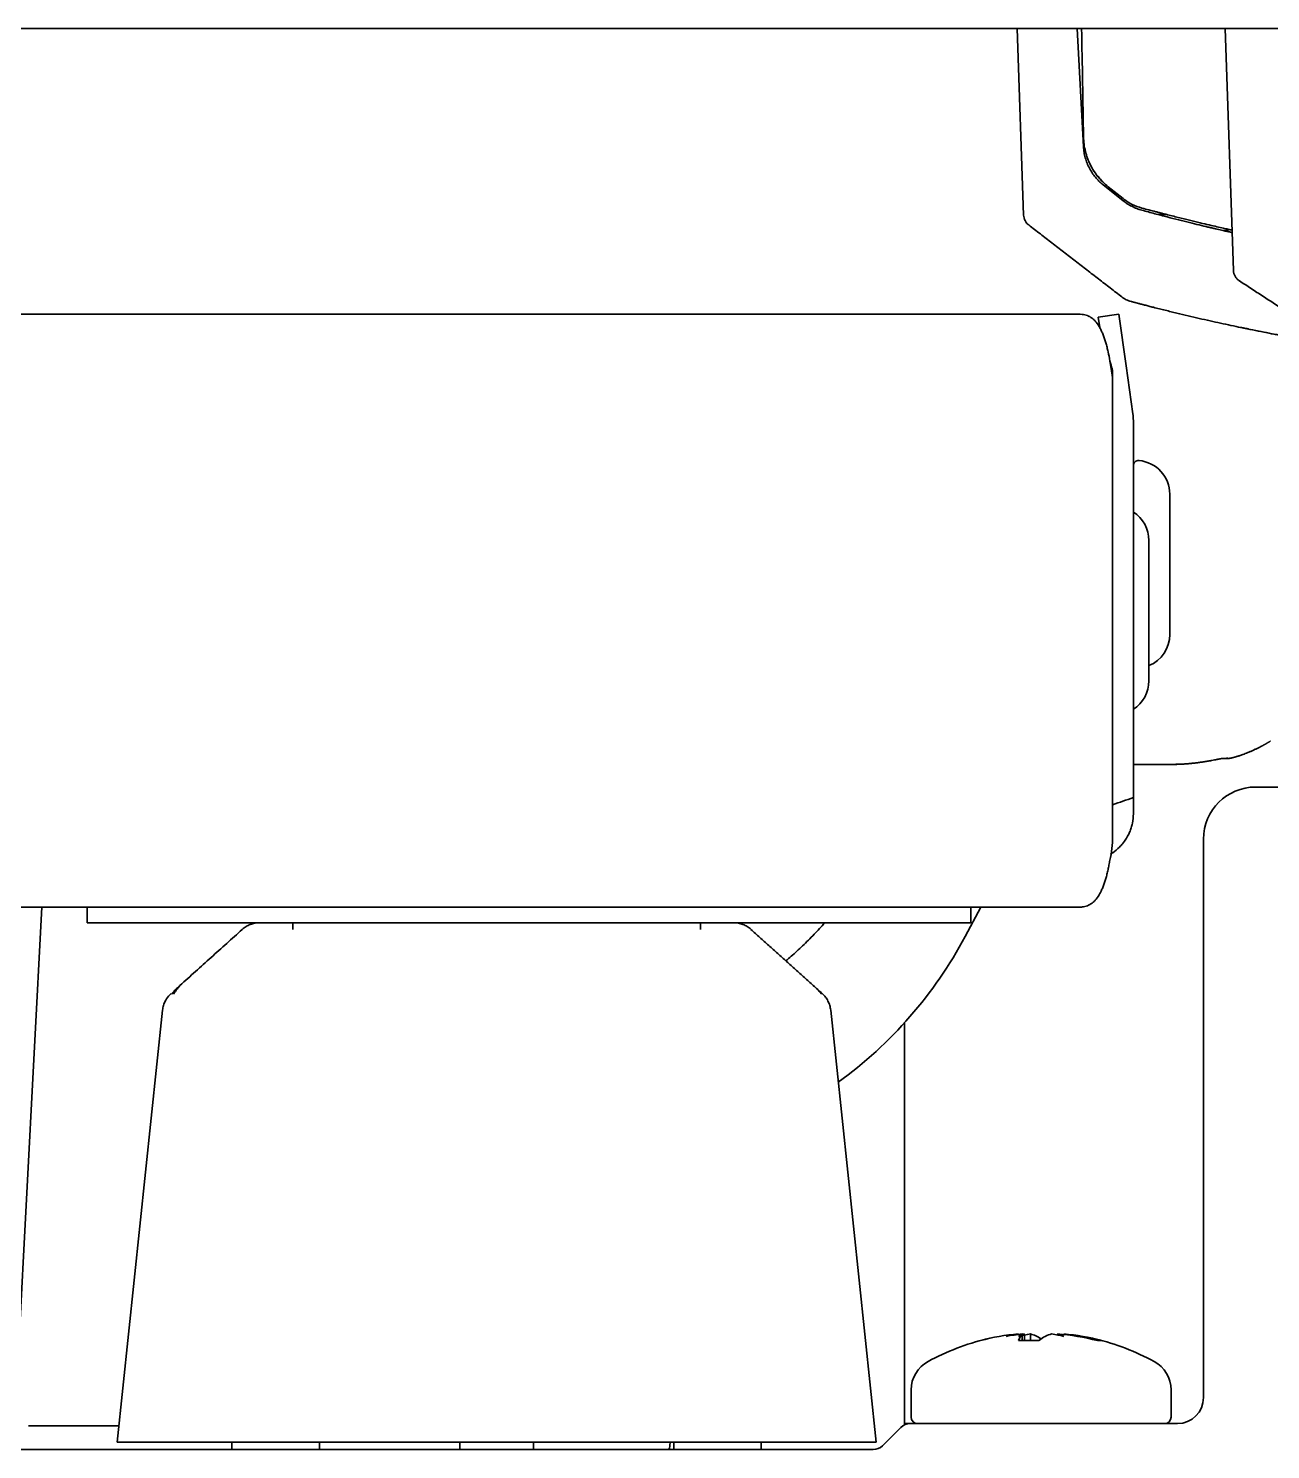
# Model space of a CAD drawing. Header units: inches. Extents: x 90 to 4161, y -506 to 3104.
# Drawn here: x 2906.7 to 2954.5, y 145.8 to 200.5 of the extents above; entities that cross this region are included whole.
import ezdxf

# ---------------------------------------------------------------- set-up
doc = ezdxf.new("R2010")
doc.units = ezdxf.units.IN
doc.layers.add('1', color=7, linetype='Continuous', true_color=0xffffff)
doc.layers.add('4', color=7, linetype='Continuous', true_color=0xffffff)

msp = doc.modelspace()

# ---------------------------------------------------------------- linework, layer by layer
at = {"layer": '1', "color": 7, "linetype": 'Continuous', "lineweight": 35}
for p, q in [((3000.55, 200.468), (2311.892, 200.468)), ((2944.97, 193.28), (2944.719, 200.468)), ((2947.033, 200.468), (2947.271, 195.915)), ((2953.044, 191.155), (2952.719, 200.468)), ((2948.797, 193.837), (2948.021, 194.456)), ((2948.573, 194.097), (2948.22, 194.377)), ((2948.798, 193.919), (2948.573, 194.097)), ((2950.163, 193.302), (2950.492, 193.302)), ((2947.141, 189.466), (2311.894, 189.466)), ((2947.219, 189.462), (2947.141, 189.466)), ((2947.842, 189.354), (2948.634, 189.466)), ((2947.842, 189.354), (2947.898, 188.96)), ((2948.634, 189.466), (2948.913, 187.485)), ((2949.174, 185.629), (2948.913, 187.485)), ((2948.391, 169.357), (2948.391, 187.033)), ((2949.191, 170.866), (2949.191, 185.379)), ((2950.591, 179.841), (2950.591, 182.541)), ((2949.791, 180.758), (2949.791, 175.358)), ((2950.591, 177.141), (2950.591, 179.841)), ((2953.891, 171.268), (2997.891, 171.268)), ((2951.891, 147.768), (2951.891, 169.268)), ((2365.173, 166.65), (2947.207, 166.65)), ((2906.307, 149.793), (2907.19, 166.65)), ((2908.941, 166.048), (2908.941, 166.65)), ((2942.941, 166.65), (2942.941, 166.048)), ((2911.941, 166.048), (2908.941, 166.048)), ((2911.941, 166.048), (2939.941, 166.048)), ((2942.941, 166.048), (2939.941, 166.048)), ((2910.089, 146.048), (2911.837, 162.683)), ((2937.545, 162.683), (2939.293, 146.048)), ((2940.391, 162.2), (2940.391, 151.136)), ((2944.765, 150.199), (2944.765, 150.216)), ((2944.914, 149.968), (2944.914, 150.216)), ((2945.004, 149.97), (2945.004, 150.216)), ((2945.234, 149.972), (2945.234, 150.216)), ((2946.278, 150.178), (2946.278, 150.216)), ((2946.368, 150.209), (2946.368, 150.216)), ((2946.517, 150.195), (2946.517, 150.216)), ((2940.391, 147.922), (2940.391, 146.768)), ((2940.641, 148.062), (2940.641, 147.018)), ((2950.641, 147.018), (2950.641, 148.062)), ((2906.676, 146.683), (2909.991, 146.683)), ((2909.991, 146.683), (2909.991, 146.683)), ((2940.245, 146.622), (2939.537, 145.914)), ((2940.391, 146.768), (2940.598, 146.768)), ((2940.391, 146.723), (2940.391, 146.768)), ((2940.598, 146.768), (2950.891, 146.768)), ((2803.305, 145.768), (2939.184, 145.768)), ((2915.062, 146.048), (2910.089, 146.048)), ((2914.507, 146.048), (2914.507, 145.768)), ((2934.32, 146.048), (2915.062, 146.048)), ((2917.875, 145.768), (2917.875, 146.048)), ((2923.276, 146.048), (2923.276, 145.768)), ((2926.106, 145.768), (2926.106, 146.048)), ((2931.366, 146.048), (2931.362, 145.924)), ((2931.507, 146.048), (2931.507, 145.768)), ((2939.293, 146.048), (2934.32, 146.048)), ((2934.875, 145.768), (2934.875, 146.048))]:
    msp.add_line(p, q, dxfattribs=at)
for centre, radius, start, end in [((2949.351, 196.068), 2, 212.3415, 226.4129), ((2952.701, 193.188), 0.5, 257.1047, 293.2903), ((2947.391, 185.379), 1.8, 0, 8), ((2949.391, 183.636), 0.2, 84.7841, 180), ((2949.291, 182.541), 1.3, 0, 84.7841), ((2948.491, 180.758), 1.3, 0, 57.42), ((2949.291, 177.141), 1.3, 292.6205, 0), ((2948.491, 175.358), 1.3, 302.58, 0), ((2953.891, 169.268), 2, 90, 180), ((2944.391, 169.357), 4, 346.8963, 0), ((2945.641, 141.185), 9.083, 103.2612, 118.6021), ((2945.641, 141.185), 9.083, 61.3979, 76.7388), ((2941.891, 148.062), 1.25, 118.6021, 180), ((2949.391, 148.062), 1.25, 0, 61.3979), ((2950.891, 147.768), 1, 270, 0), ((2940.598, 146.268), 0.5, 90, 135), ((2940.891, 147.018), 0.25, 180, 270), ((2950.391, 147.018), 0.25, 270, 0), ((2931.112, 145.933), 0.25, 318.6997, 358), ((2939.184, 146.268), 0.5, 270, 315)]:
    msp.add_arc(centre, radius, start, end, dxfattribs=at)
for centre, major_axis, ratio, start_param, end_param in [((2945.428, 141.185), (0, -9.059), 0.947542, 3.218948, 3.391172), ((2945.761, 141.185), (0, 9.077), 0.933147, 0.100106, 0.173279), ((2945.406, 141.185), (0, -9.077), 0.706253, 3.241699, 3.314872), ((2945.702, 141.185), (0, 9.059), 0.995851, 0.077355, 0.104034), ((2945.876, 141.185), (0, 9.077), 0.70796, 0.100106, 0.173279), ((2944.978, 141.185), (0, -9.059), 0.090997, 3.218948, 3.391172), ((2945.166, 141.185), (0, -8.787), 0.978398, 3.096057, 3.187129), ((2945.01, 141.185), (0, -9.059), 0.319632, 2.921886, 3.064238), ((2946.272, 141.185), (0, 9.059), 0.319632, 0.077355, 0.249579), ((2945.406, 141.185), (0, -9.077), 0.70796, 2.968314, 3.041486), ((2945.58, 141.185), (0, -9.059), 0.995851, 2.892014, 3.064238), ((2945.951, 141.185), (0, 9.077), 0.359495, 6.109906, 6.183079), ((2945.854, 141.185), (0, 9.059), 0.947542, 6.033606, 6.20583), ((2947.891, 141.185), (0, 8.787), 0.206731, 6.237649, 6.328721)]:
    msp.add_ellipse(centre, major_axis=major_axis, ratio=ratio, start_param=start_param, end_param=end_param, dxfattribs=at)
for points, degree in [([(2947.274, 196.292), (2947.25, 197.684), (2947.226, 199.076), (2947.201, 200.468)], 3), ([(2949.132, 193.621), (2949.072, 193.651), (2948.957, 193.718), (2948.849, 193.795), (2948.797, 193.837)], 3), ([(2945.164, 192.902), (2948.752, 190.132)], 1), ([(2956.894, 188.385), (2953.27, 190.754)], 1), ([(2953.32, 188.96), (2953.641, 188.896)], 1), ([(2948.391, 187.033), (2948.391, 187.127), (2948.391, 187.221), (2948.391, 187.314)], 3), ([(2948.391, 170.585), (2948.658, 170.678), (2948.924, 170.772), (2949.191, 170.866)], 3), ([(2912.505, 163.63), (2914.904, 165.789)], 1), ([(2934.478, 165.789), (2937.219, 163.321)], 1), ([(2912.505, 163.629), (2912.266, 163.415), (2912.191, 163.297)], 2), ([(2912.505, 163.63), (2912.252, 163.3)], 1), ([(2937.191, 163.297), (2937.116, 163.415), (2936.877, 163.629)], 2)]:
    msp.add_open_spline(points, degree=degree, dxfattribs=at)
for points, knots in [([(2948.021, 194.456), (2947.968, 194.498), (2947.917, 194.544), (2947.82, 194.639), (2947.774, 194.689), (2947.687, 194.794), (2947.645, 194.849), (2947.587, 194.936), (2947.568, 194.966), (2947.532, 195.026), (2947.515, 195.057), (2947.466, 195.15), (2947.437, 195.213), (2947.384, 195.345), (2947.361, 195.412), (2947.332, 195.517), (2947.323, 195.552), (2947.308, 195.624), (2947.301, 195.66), (2947.283, 195.768), (2947.275, 195.841), (2947.271, 195.915)], [0, 0, 0, 0, 0.125, 0.125, 0.25, 0.25, 0.375, 0.375, 0.4375, 0.4375, 0.5, 0.5, 0.625, 0.625, 0.75, 0.75, 0.8125, 0.8125, 0.875, 0.875, 1, 1, 1, 1]), ([(2948.22, 194.377), (2948.149, 194.434), (2948.081, 194.494), (2947.953, 194.621), (2947.892, 194.687), (2947.806, 194.793), (2947.779, 194.829), (2947.738, 194.884), (2947.725, 194.902), (2947.699, 194.94), (2947.687, 194.959), (2947.625, 195.055), (2947.58, 195.134), (2947.498, 195.297), (2947.461, 195.381), (2947.421, 195.49), (2947.413, 195.512), (2947.398, 195.556), (2947.391, 195.579), (2947.37, 195.646), (2947.358, 195.691), (2947.325, 195.826), (2947.307, 195.918), (2947.283, 196.103), (2947.276, 196.197), (2947.274, 196.292)], [0, 0, 0, 0, 0.125, 0.125, 0.25, 0.25, 0.3125, 0.3125, 0.34375, 0.34375, 0.375, 0.375, 0.5, 0.5, 0.625, 0.625, 0.65625, 0.65625, 0.6875, 0.6875, 0.75, 0.75, 0.875, 0.875, 1, 1, 1, 1]), ([(2949.521, 193.554), (2949.392, 193.589), (2949.267, 193.636), (2949.086, 193.727), (2949.026, 193.76), (2948.939, 193.816), (2948.91, 193.836), (2948.853, 193.876), (2948.825, 193.897), (2948.798, 193.919)], [0, 0, 0, 0, 0.5, 0.5, 0.75, 0.75, 0.875, 0.875, 1, 1, 1, 1]), ([(2945.164, 192.902), (2945.135, 192.924), (2945.109, 192.95), (2945.062, 193.006), (2945.041, 193.037), (2945.008, 193.102), (2944.995, 193.136), (2944.976, 193.207), (2944.971, 193.244), (2944.97, 193.28)], [0, 0, 0, 0, 0.25, 0.25, 0.5, 0.5, 0.75, 0.75, 1, 1, 1, 1]), ([(2949.518, 193.471), (2949.452, 193.489), (2949.387, 193.51), (2949.258, 193.56), (2949.195, 193.589), (2949.132, 193.621)], [0, 0, 0, 0, 0.5, 0.5, 1, 1, 1, 1]), ([(2949.518, 193.471), (2949.688, 193.425), (2950.019, 193.335), (2950.335, 193.253), (2950.642, 193.173), (2950.791, 193.135), (2950.972, 193.089), (2951.008, 193.08), (2951.08, 193.062), (2951.185, 193.036), (2951.287, 193.011), (2951.485, 192.962), (2951.61, 192.932), (2951.846, 192.875), (2951.958, 192.848), (2952.114, 192.811), (2952.164, 192.799), (2952.237, 192.782), (2952.261, 192.777), (2952.307, 192.766), (2952.33, 192.761), (2952.44, 192.735), (2952.519, 192.717), (2952.589, 192.701)], [0, 0, 0, 0, 0.125, 0.25, 0.25, 0.375, 0.375, 0.40625, 0.40625, 0.4375, 0.5, 0.5, 0.625, 0.625, 0.75, 0.75, 0.8125, 0.8125, 0.84375, 0.84375, 0.875, 0.875, 1, 1, 1, 1]), ([(2952.7, 192.77), (2952.633, 192.785), (2952.556, 192.802), (2952.385, 192.841), (2952.195, 192.885), (2951.971, 192.937), (2951.819, 192.973), (2951.788, 192.98), (2951.725, 192.995), (2951.693, 193.003), (2951.596, 193.026), (2951.529, 193.042), (2951.325, 193.092), (2951.182, 193.127), (2950.882, 193.201), (2950.726, 193.24), (2950.483, 193.302), (2950.4, 193.323), (2950.273, 193.356), (2950.23, 193.367), (2950.144, 193.389), (2950.101, 193.4), (2949.883, 193.457), (2949.704, 193.505), (2949.521, 193.554)], [0, 0, 0, 0, 0.125, 0.125, 0.25, 0.375, 0.375, 0.40625, 0.40625, 0.4375, 0.4375, 0.5, 0.5, 0.625, 0.625, 0.75, 0.75, 0.8125, 0.8125, 0.84375, 0.84375, 0.875, 0.875, 1, 1, 1, 1]), ([(2952.589, 192.701), (2952.655, 192.686), (2952.713, 192.672), (2952.813, 192.65), (2952.856, 192.64), (2952.924, 192.625), (2952.975, 192.613), (2952.993, 192.609), (2952.993, 192.609)], [0, 0, 0, 0, 0.25, 0.25, 0.5, 0.5, 0.75, 1, 1, 1, 1]), ([(2952.959, 192.712), (2952.941, 192.716), (2952.91, 192.723), (2952.823, 192.742), (2952.768, 192.755), (2952.7, 192.77)], [0, 0, 0, 0, 0.5, 0.5, 1, 1, 1, 1]), ([(2953.27, 190.754), (2953.237, 190.776), (2953.206, 190.802), (2953.152, 190.86), (2953.128, 190.893), (2953.089, 190.962), (2953.073, 190.999), (2953.052, 191.076), (2953.045, 191.116), (2953.044, 191.155)], [0, 0, 0, 0, 0.25, 0.25, 0.5, 0.5, 0.75, 0.75, 1, 1, 1, 1]), ([(2949.107, 189.957), (2949.043, 189.974), (2948.98, 189.997), (2948.861, 190.056), (2948.804, 190.092), (2948.752, 190.132)], [0, 0, 0, 0, 0.5, 0.5, 1, 1, 1, 1]), ([(2949.966, 189.734), (2949.935, 189.742), (2949.905, 189.749), (2949.846, 189.764), (2949.817, 189.772), (2949.732, 189.793), (2949.678, 189.807), (2949.601, 189.827), (2949.576, 189.834), (2949.539, 189.843), (2949.527, 189.846), (2949.504, 189.853), (2949.492, 189.856), (2949.458, 189.864), (2949.436, 189.87), (2949.395, 189.881), (2949.376, 189.886), (2949.32, 189.901), (2949.286, 189.909), (2949.249, 189.919), (2949.242, 189.921), (2949.229, 189.925), (2949.222, 189.926), (2949.203, 189.931), (2949.192, 189.934), (2949.171, 189.94), (2949.162, 189.942), (2949.149, 189.946), (2949.145, 189.947), (2949.138, 189.949), (2949.135, 189.949), (2949.129, 189.951), (2949.126, 189.952), (2949.121, 189.953), (2949.118, 189.954), (2949.112, 189.956), (2949.109, 189.956), (2949.107, 189.957)], [0, 0, 0, 0, 0.0625, 0.0625, 0.125, 0.125, 0.25, 0.25, 0.3125, 0.3125, 0.34375, 0.34375, 0.375, 0.375, 0.4375, 0.4375, 0.5, 0.5, 0.625, 0.625, 0.65625, 0.65625, 0.6875, 0.6875, 0.75, 0.75, 0.8125, 0.8125, 0.84375, 0.84375, 0.875, 0.875, 0.90625, 0.90625, 0.9375, 0.9375, 1, 1, 1, 1]), ([(2948.287, 187.666), (2948.267, 187.788), (2948.244, 187.907), (2948.206, 188.083), (2948.192, 188.14), (2948.171, 188.226), (2948.163, 188.255), (2948.148, 188.311), (2948.14, 188.338), (2948.1, 188.475), (2948.066, 188.578), (2948.019, 188.698), (2948.009, 188.722), (2947.99, 188.769), (2947.979, 188.792), (2947.949, 188.859), (2947.927, 188.901), (2947.862, 189.022), (2947.815, 189.094), (2947.752, 189.172), (2947.739, 189.188), (2947.713, 189.217), (2947.673, 189.258), (2947.632, 189.294), (2947.575, 189.337), (2947.546, 189.357), (2947.501, 189.382), (2947.485, 189.39), (2947.454, 189.404), (2947.438, 189.411), (2947.358, 189.441), (2947.291, 189.456), (2947.219, 189.462)], [0, 0, 0, 0, 0.125, 0.125, 0.1875, 0.1875, 0.21875, 0.21875, 0.25, 0.25, 0.375, 0.375, 0.40625, 0.40625, 0.4375, 0.4375, 0.5, 0.5, 0.625, 0.625, 0.65625, 0.65625, 0.6875, 0.75, 0.75, 0.8125, 0.8125, 0.84375, 0.84375, 0.875, 0.875, 1, 1, 1, 1]), ([(2953.336, 188.955), (2953.081, 189.008), (2952.818, 189.064), (2952.281, 189.182), (2952.006, 189.243), (2951.584, 189.34), (2951.442, 189.373), (2951.155, 189.441), (2951.01, 189.476), (2950.789, 189.529), (2950.716, 189.547), (2950.567, 189.583), (2950.493, 189.602), (2950.38, 189.63), (2950.343, 189.639), (2950.268, 189.658), (2950.23, 189.667), (2950.155, 189.686), (2950.117, 189.695), (2950.041, 189.715), (2950.004, 189.724), (2949.966, 189.734)], [0, 0, 0, 0, 0.25, 0.25, 0.5, 0.5, 0.625, 0.625, 0.75, 0.75, 0.8125, 0.8125, 0.875, 0.875, 0.90625, 0.90625, 0.9375, 0.9375, 0.96875, 0.96875, 1, 1, 1, 1]), ([(2956.952, 188.287), (2956.942, 188.289), (2956.932, 188.29), (2956.908, 188.294), (2956.841, 188.305), (2956.766, 188.317), (2956.57, 188.349), (2956.419, 188.375), (2956.076, 188.433), (2955.885, 188.466), (2955.621, 188.513), (2955.567, 188.523), (2955.456, 188.542), (2955.288, 188.573), (2955.11, 188.606), (2954.744, 188.674), (2954.484, 188.724), (2953.933, 188.832), (2953.642, 188.891), (2953.336, 188.955)], [0, 0, 0, 0, 0.017553, 0.017553, 0.039385, 0.126714, 0.126714, 0.301371, 0.301371, 0.476028, 0.476028, 0.519693, 0.519693, 0.563357, 0.650686, 0.650686, 0.825343, 0.825343, 1, 1, 1, 1]), ([(2953.641, 188.896), (2954.004, 188.821), (2954.863, 188.647), (2955.948, 188.453), (2956.735, 188.322), (2956.962, 188.285), (2957.018, 188.277)], [0, 0, 0, 0, 0.203154, 0.517315, 0.829103, 1, 1, 1, 1]), ([(2948.391, 187.314), (2948.372, 187.377), (2948.354, 187.44), (2948.319, 187.557), (2948.303, 187.611), (2948.287, 187.666)], [0, 0, 0, 0, 0.537041, 0.537041, 1, 1, 1, 1]), ([(2948.287, 187.666), (2948.303, 187.568), (2948.319, 187.47), (2948.354, 187.26), (2948.372, 187.146), (2948.391, 187.033)], [0, 0, 0, 0, 0.462959, 0.462959, 1, 1, 1, 1]), ([(2949.191, 170.233), (2949.191, 170.331), (2949.191, 170.428), (2949.191, 170.639), (2949.191, 170.753), (2949.191, 170.866)], [0, 0, 0, 0, 0.462959, 0.462959, 1, 1, 1, 1]), ([(2949.191, 170.233), (2949.191, 170.111), (2949.179, 169.992), (2949.143, 169.816), (2949.128, 169.759), (2949.102, 169.673), (2949.092, 169.644), (2949.072, 169.588), (2949.061, 169.56), (2949.003, 169.424), (2948.947, 169.321), (2948.866, 169.2), (2948.849, 169.177), (2948.814, 169.13), (2948.796, 169.107), (2948.74, 169.04), (2948.701, 168.998), (2948.58, 168.877), (2948.493, 168.805), (2948.376, 168.727), (2948.353, 168.711), (2948.325, 168.695), (2948.322, 168.693), (2948.319, 168.691)], [0, 0, 0, 0, 0.189192, 0.189192, 0.283789, 0.283789, 0.331087, 0.331087, 0.378385, 0.378385, 0.567577, 0.567577, 0.614875, 0.614875, 0.662173, 0.662173, 0.75677, 0.75677, 0.945962, 0.945962, 0.99326, 0.99326, 1, 1, 1, 1]), ([(2947.219, 166.654), (2947.291, 166.66), (2947.358, 166.675), (2947.485, 166.723), (2947.545, 166.756), (2947.617, 166.81), (2947.631, 166.822), (2947.659, 166.846), (2947.7, 166.884), (2947.738, 166.927), (2947.814, 167.02), (2947.86, 167.092), (2947.916, 167.193), (2947.927, 167.214), (2947.948, 167.256), (2947.979, 167.322), (2948.009, 167.392), (2948.065, 167.536), (2948.1, 167.639), (2948.14, 167.776), (2948.148, 167.804), (2948.163, 167.86), (2948.17, 167.888), (2948.192, 167.974), (2948.219, 168.089), (2948.243, 168.208), (2948.26, 168.298), (2948.266, 168.328), (2948.277, 168.389), (2948.282, 168.42), (2948.287, 168.45)], [0, 0, 0, 0, 0.125, 0.125, 0.25, 0.25, 0.28125, 0.28125, 0.3125, 0.375, 0.375, 0.5, 0.5, 0.53125, 0.53125, 0.5625, 0.625, 0.625, 0.75, 0.75, 0.78125, 0.78125, 0.8125, 0.8125, 0.875, 0.9375, 0.9375, 0.96875, 0.96875, 1, 1, 1, 1]), ([(2915.568, 166.048), (2915.507, 166.048), (2915.446, 166.042), (2915.327, 166.02), (2915.268, 166.003), (2915.154, 165.958), (2915.1, 165.931), (2914.996, 165.866), (2914.947, 165.829), (2914.902, 165.788)], [0, 0, 0, 0, 0.25, 0.25, 0.5, 0.5, 0.75, 0.75, 1, 1, 1, 1]), ([(2916.85, 165.791), (2916.85, 165.795), (2916.85, 165.802), (2916.85, 165.813), (2916.85, 165.823), (2916.85, 165.833), (2916.85, 165.843), (2916.85, 165.853), (2916.85, 165.862), (2916.85, 165.872), (2916.85, 165.88), (2916.85, 165.889), (2916.85, 165.897), (2916.85, 165.906), (2916.85, 165.913), (2916.85, 165.921), (2916.85, 165.928), (2916.85, 165.935), (2916.85, 165.942), (2916.85, 165.949), (2916.85, 165.955), (2916.85, 165.961), (2916.85, 165.967), (2916.85, 165.973), (2916.85, 165.978), (2916.85, 165.983), (2916.85, 165.988), (2916.85, 165.993), (2916.85, 165.998), (2916.85, 166.002), (2916.85, 166.006), (2916.85, 166.01), (2916.85, 166.014), (2916.85, 166.017), (2916.85, 166.02), (2916.85, 166.023), (2916.85, 166.026), (2916.85, 166.029), (2916.85, 166.031), (2916.85, 166.034), (2916.85, 166.036), (2916.85, 166.038), (2916.85, 166.039), (2916.85, 166.041), (2916.85, 166.042), (2916.85, 166.044), (2916.85, 166.045), (2916.85, 166.046), (2916.85, 166.046), (2916.85, 166.047), (2916.85, 166.047), (2916.85, 166.048), (2916.85, 166.048), (2916.85, 166.048)], [0, 0, 0, 0, 0.022802, 0.045478, 0.068028, 0.090452, 0.112749, 0.134919, 0.156964, 0.178882, 0.200673, 0.222339, 0.243878, 0.26529, 0.286576, 0.307736, 0.328769, 0.349676, 0.370456, 0.39111, 0.411637, 0.432038, 0.452312, 0.47246, 0.492481, 0.512376, 0.532144, 0.551785, 0.571299, 0.590687, 0.609948, 0.629083, 0.64809, 0.666971, 0.685724, 0.704351, 0.722851, 0.741223, 0.759469, 0.777587, 0.795578, 0.813441, 0.831178, 0.848786, 0.866268, 0.883621, 0.900847, 0.917946, 0.934916, 0.951759, 0.968474, 0.98506, 1, 1, 1, 1]), ([(2932.532, 165.791), (2932.532, 165.832), (2932.532, 165.869), (2932.532, 165.933), (2932.532, 165.96), (2932.532, 166.003), (2932.532, 166.02), (2932.532, 166.042), (2932.532, 166.048), (2932.532, 166.048)], [0, 0, 0, 0, 0.25084, 0.25084, 0.501681, 0.501681, 0.752521, 0.752521, 1, 1, 1, 1]), ([(2934.48, 165.788), (2934.435, 165.829), (2934.386, 165.866), (2934.282, 165.931), (2934.228, 165.958), (2934.114, 166.003), (2934.055, 166.02), (2933.936, 166.042), (2933.875, 166.048), (2933.814, 166.048)], [0, 0, 0, 0, 0.25, 0.25, 0.5, 0.5, 0.75, 0.75, 1, 1, 1, 1]), ([(2912.163, 163.321), (2912.117, 163.28), (2912.076, 163.235), (2912.001, 163.138), (2911.969, 163.086), (2911.913, 162.978), (2911.89, 162.921), (2911.856, 162.803), (2911.844, 162.743), (2911.837, 162.683)], [0, 0, 0, 0, 0.25, 0.25, 0.5, 0.5, 0.75, 0.75, 1, 1, 1, 1]), ([(2937.545, 162.683), (2937.538, 162.743), (2937.526, 162.804), (2937.492, 162.921), (2937.469, 162.978), (2937.413, 163.087), (2937.381, 163.138), (2937.306, 163.235), (2937.265, 163.28), (2937.219, 163.321)], [0, 0, 0, 0, 0.25, 0.25, 0.5, 0.5, 0.75, 0.75, 1, 1, 1, 1]), ([(2940.391, 151.136), (2940.391, 151.116), (2940.391, 151.074), (2940.391, 151.005), (2940.391, 150.926), (2940.391, 150.839), (2940.391, 150.742), (2940.391, 150.636), (2940.391, 150.521), (2940.391, 150.397), (2940.391, 150.229), (2940.391, 150.028), (2940.391, 149.805), (2940.391, 149.607), (2940.391, 149.421), (2940.391, 149.237), (2940.391, 149.043), (2940.391, 148.841), (2940.391, 148.673), (2940.391, 148.542), (2940.391, 148.454), (2940.391, 148.372), (2940.391, 148.297), (2940.391, 148.229), (2940.391, 148.167), (2940.391, 148.112), (2940.391, 148.062), (2940.391, 148.019), (2940.391, 147.982), (2940.391, 147.95), (2940.391, 147.931), (2940.391, 147.922)], [0, 0, 0, 0, 0.017064, 0.036815, 0.059249, 0.084363, 0.112153, 0.142615, 0.175746, 0.211544, 0.250008, 0.322378, 0.388152, 0.447354, 0.499999, 0.556664, 0.617207, 0.681643, 0.74999, 0.781924, 0.811845, 0.839752, 0.865644, 0.88952, 0.911376, 0.931212, 0.949025, 0.964812, 0.978572, 0.990302, 1, 1, 1, 1]), ([(2909.991, 146.683), (2910.017, 146.683), (2910.044, 146.683), (2910.098, 146.683), (2910.126, 146.683), (2910.154, 146.683)], [0, 0, 0, 0, 0.502181, 0.502181, 1, 1, 1, 1])]:
    msp.add_open_spline(points, degree=3, knots=knots, dxfattribs=at)
at = {"layer": '4', "color": 7, "linetype": 'Continuous', "lineweight": 35}
for p, q in [((2952.658, 172.373), (2952.656, 172.373)), ((2949.191, 172.138), (2950.659, 172.138)), ((2942.719, 165.517), (2943.322, 166.65)), ((2942.719, 165.517), (2942.718, 165.517))]:
    msp.add_line(p, q, dxfattribs=at)
msp.add_arc((2928.141, 173.268), 16.509, 305.9639, 332, dxfattribs=at)
msp.add_ellipse((2950.651, 179.142), major_axis=(-4.955, 4.955), ratio=0.998956, start_param=2.35681, end_param=2.415115, dxfattribs=at)
for points, knots in [([(2954.47, 173.039), (2954.463, 173.035), (2954.45, 173.027), (2954.429, 173.014), (2954.409, 173.002), (2954.389, 172.99), (2954.368, 172.977), (2954.347, 172.965), (2954.327, 172.953), (2954.306, 172.942), (2954.286, 172.93), (2954.265, 172.918), (2954.244, 172.906), (2954.224, 172.895), (2954.203, 172.884), (2954.182, 172.872), (2954.162, 172.861), (2954.141, 172.85), (2954.121, 172.839), (2954.1, 172.828), (2954.079, 172.818), (2954.032, 172.793), (2953.959, 172.756), (2953.859, 172.708), (2953.758, 172.663), (2953.653, 172.617), (2953.55, 172.575), (2953.454, 172.538), (2953.372, 172.508), (2953.305, 172.485), (2953.25, 172.467), (2953.202, 172.452), (2953.16, 172.439), (2953.122, 172.427), (2953.089, 172.418), (2953.059, 172.41), (2953.033, 172.403), (2953.018, 172.399), (2953.01, 172.397)], [0, 0, 0, 0, 0.012843, 0.025691, 0.038543, 0.051398, 0.064255, 0.077113, 0.089972, 0.10283, 0.115688, 0.128543, 0.141396, 0.154245, 0.16709, 0.179931, 0.192702, 0.205471, 0.218249, 0.231037, 0.243833, 0.256636, 0.318231, 0.380821, 0.44426, 0.508489, 0.582121, 0.647954, 0.705782, 0.755544, 0.795255, 0.832474, 0.867113, 0.899107, 0.928411, 0.954998, 0.978855, 1, 1, 1, 1]), ([(2952.6, 172.366), (2952.599, 172.366), (2952.598, 172.366), (2952.596, 172.366), (2952.593, 172.365), (2952.591, 172.365), (2952.588, 172.364), (2952.584, 172.364), (2952.58, 172.363), (2952.576, 172.362), (2952.572, 172.362), (2952.567, 172.361), (2952.561, 172.36), (2952.556, 172.359), (2952.549, 172.358), (2952.543, 172.357), (2952.535, 172.355), (2952.528, 172.354), (2952.519, 172.352), (2952.51, 172.351), (2952.501, 172.349), (2952.49, 172.347), (2952.479, 172.345), (2952.468, 172.343), (2952.455, 172.34), (2952.43, 172.335), (2952.386, 172.327), (2952.312, 172.312), (2952.213, 172.294), (2952.128, 172.278), (2952.071, 172.269), (2952.051, 172.265), (2952.031, 172.262), (2952.01, 172.258), (2951.989, 172.255), (2951.966, 172.251), (2951.944, 172.247), (2951.921, 172.244), (2951.897, 172.24), (2951.872, 172.236), (2951.847, 172.232), (2951.822, 172.228), (2951.795, 172.225), (2951.769, 172.221), (2951.741, 172.217), (2951.713, 172.213), (2951.685, 172.209), (2951.655, 172.205), (2951.625, 172.202), (2951.595, 172.198), (2951.564, 172.194), (2951.532, 172.19), (2951.499, 172.187), (2951.466, 172.183), (2951.433, 172.18), (2951.399, 172.176), (2951.364, 172.173), (2951.329, 172.17), (2951.293, 172.166), (2951.257, 172.163), (2951.22, 172.161), (2951.183, 172.158), (2951.145, 172.155), (2951.106, 172.152), (2951.08, 172.151), (2951.067, 172.15)], [0, 0, 0, 0, 0.008059, 0.016318, 0.024779, 0.033441, 0.042304, 0.05137, 0.060637, 0.070105, 0.079774, 0.089644, 0.099714, 0.109984, 0.120453, 0.13112, 0.141984, 0.153044, 0.164299, 0.175748, 0.187397, 0.199263, 0.211346, 0.223646, 0.236166, 0.248908, 0.295996, 0.35331, 0.420679, 0.498123, 0.509294, 0.520655, 0.532203, 0.543939, 0.555862, 0.567969, 0.58026, 0.592733, 0.605386, 0.618218, 0.631226, 0.644408, 0.657762, 0.671284, 0.684975, 0.69886, 0.712948, 0.727238, 0.741728, 0.756417, 0.771303, 0.786384, 0.801658, 0.817122, 0.832774, 0.84861, 0.864626, 0.880821, 0.897189, 0.913727, 0.930451, 0.947544, 0.964836, 0.982323, 1, 1, 1, 1]), ([(2952.663, 172.373), (2952.663, 172.373), (2952.662, 172.373), (2952.661, 172.373), (2952.659, 172.373), (2952.657, 172.373), (2952.655, 172.373), (2952.652, 172.373), (2952.648, 172.372), (2952.644, 172.372), (2952.639, 172.372), (2952.633, 172.371), (2952.626, 172.37), (2952.619, 172.369), (2952.61, 172.368), (2952.603, 172.367), (2952.6, 172.366)], [0, 0, 0, 0, 0.046245, 0.096386, 0.150421, 0.20835, 0.270168, 0.335871, 0.405453, 0.478906, 0.556218, 0.637375, 0.722357, 0.811143, 0.903702, 1, 1, 1, 1]), ([(2952.874, 172.373), (2952.871, 172.373), (2952.865, 172.373), (2952.856, 172.372), (2952.848, 172.372), (2952.84, 172.372), (2952.832, 172.372), (2952.824, 172.372), (2952.816, 172.372), (2952.809, 172.372), (2952.802, 172.372), (2952.795, 172.372), (2952.789, 172.372), (2952.782, 172.372), (2952.776, 172.372), (2952.771, 172.372), (2952.765, 172.372), (2952.76, 172.372), (2952.755, 172.372), (2952.75, 172.372), (2952.745, 172.372), (2952.741, 172.372), (2952.736, 172.372), (2952.733, 172.372), (2952.729, 172.372), (2952.725, 172.372), (2952.722, 172.372), (2952.72, 172.372), (2952.719, 172.372)], [0, 0, 0, 0, 0.03883, 0.077579, 0.116252, 0.154855, 0.193396, 0.231881, 0.270317, 0.308709, 0.347065, 0.385391, 0.423695, 0.461981, 0.500258, 0.538532, 0.57681, 0.615098, 0.653403, 0.691731, 0.73009, 0.768485, 0.806924, 0.845413, 0.883958, 0.922567, 0.961246, 1, 1, 1, 1]), ([(2952.774, 172.383), (2952.788, 172.379), (2952.819, 172.374), (2952.891, 172.372), (2952.943, 172.38), (2952.979, 172.39)], [0, 0, 0, 0, 0.220492, 0.469703, 1, 1, 1, 1]), ([(2953.01, 172.397), (2953.01, 172.397), (2953.009, 172.397), (2953.007, 172.397), (2953.004, 172.396), (2953.002, 172.395), (2952.999, 172.395), (2952.997, 172.394), (2952.994, 172.393), (2952.991, 172.393), (2952.988, 172.392), (2952.984, 172.391), (2952.979, 172.39), (2952.972, 172.388), (2952.963, 172.386), (2952.952, 172.384), (2952.94, 172.382), (2952.928, 172.379), (2952.918, 172.378), (2952.911, 172.376), (2952.905, 172.376), (2952.9, 172.375), (2952.894, 172.374), (2952.889, 172.373), (2952.884, 172.373), (2952.88, 172.373), (2952.876, 172.373), (2952.875, 172.373), (2952.874, 172.373)], [0, 0, 0, 0, 0.01989, 0.03974, 0.059693, 0.079882, 0.100424, 0.121422, 0.142961, 0.165108, 0.187915, 0.211418, 0.235638, 0.290597, 0.35547, 0.428919, 0.509144, 0.595191, 0.662187, 0.712971, 0.749876, 0.774729, 0.821489, 0.862705, 0.899812, 0.934219, 0.96724, 1, 1, 1, 1]), ([(2935.82, 164.58), (2935.888, 164.637), (2936.107, 164.824), (2936.474, 165.159), (2936.906, 165.59), (2937.185, 165.892), (2937.318, 166.042)], [0, 0, 0, 0, 0.127066, 0.411629, 0.712731, 1, 1, 1, 1])]:
    msp.add_open_spline(points, degree=3, knots=knots, dxfattribs=at)
for points, degree in [([(2952.596, 172.366), (2952.623, 172.369)], 1), ([(2952.719, 172.372), (2952.701, 172.373), (2952.682, 172.373), (2952.663, 172.373)], 3), ([(2952.715, 172.373), (2952.742, 172.372)], 1), ([(2952.835, 172.372), (2952.873, 172.373)], 1), ([(2950.659, 172.138), (2951.07, 172.15)], 1)]:
    msp.add_open_spline(points, degree=degree, dxfattribs=at)

doc.saveas('drawing.dxf')
